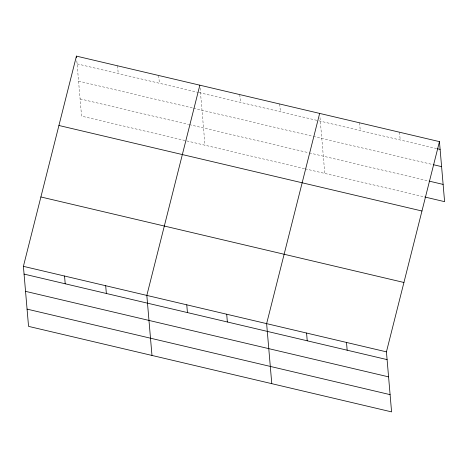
<?xml version="1.0" encoding="UTF-8"?>
<svg xmlns="http://www.w3.org/2000/svg" width="468" height="468" viewBox="0 0 468 468"><rect width="100%" height="100%" fill="white"/><g stroke="black" fill="none" stroke-linecap="round" stroke-linejoin="round"><path stroke-width="0.35" stroke-dasharray="2.34 1.75" d="M77.085 63.864L198.385 92.442M199.099 92.606L318.217 120.668M318.913 120.832L436.615 148.555M78.56 81.116L192.769 108.02M193.483 108.19L312.688 136.27M313.39 136.434L432.49 164.49M80.087 98.894L188.622 124.459M189.329 124.628L308.605 152.72M309.307 152.89L428.407 180.94M304.481 168.655L81.567 116.146L76.658 58.933M305.183 168.819L424.985 197.04M399.52 132.222L400.187 139.979M359.588 122.815L360.249 130.572M320.013 117.638L324.798 173.441M279.718 104.001L280.385 111.758M239.786 94.594L240.447 102.352M200.093 88.007L204.996 145.22M158.705 75.494L159.372 83.251M117.562 65.801L118.228 73.558"/><path stroke-width="0.7" d="M439.452 141.628L386.433 351.854L391.581 411.887L28.548 326.371L23.4 266.339L76.419 56.113L439.452 141.628L444.6 201.661L424.985 197.04M199.848 85.188L146.829 295.413L151.977 355.446M319.65 113.408L266.631 323.634L271.779 383.666M437.317 148.725L440.119 149.386M433.192 164.654L441.599 166.637M429.109 181.11L443.12 184.41M58.921 125.488L421.955 211.004M40.897 196.964L403.931 282.479M23.4 266.339L386.433 351.854M24.067 274.096L387.1 359.611M25.541 291.348L388.58 376.863M27.068 309.12L390.101 394.641M346.501 342.447L347.168 350.204M306.569 333.04L307.23 340.798M226.699 314.227L227.366 321.984M186.767 304.82L187.428 312.577M105.686 285.726L106.353 293.477M76.419 56.113L76.541 57.523M64.543 276.032L65.21 283.789"/></g></svg>
